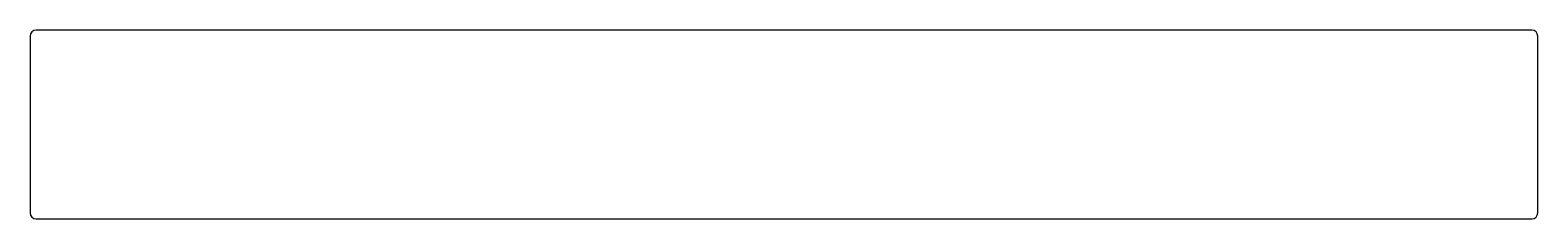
# Model space of a CAD drawing. Header units: inches. Extents: x -10.6 to 9.1, y -5.5 to -3.1.
import ezdxf

# ---------------------------------------------------------------- set-up
doc = ezdxf.new("R2010")
doc.units = ezdxf.units.IN
doc.header["$MEASUREMENT"] = 0

msp = doc.modelspace()

# ---------------------------------------------------------------- linework, layer by layer
at = {"color": 7, "linetype": 'Continuous', "lineweight": 25}
for p, q in [((-10.628, -3.141), (-10.628, -5.445)), ((8.978, -3.063), (-10.549, -3.063)), ((9.057, -5.445), (9.057, -3.141)), ((-10.549, -5.523), (8.978, -5.523))]:
    msp.add_line(p, q, dxfattribs=at)
for centre, start, end in [((-10.549, -3.141), 90, 180), ((8.978, -3.141), 0, 90), ((-10.549, -5.445), 180, 270), ((8.978, -5.445), 270, 0)]:
    msp.add_arc(centre, 0.0787, start, end, dxfattribs=at)

doc.saveas('drawing.dxf')
